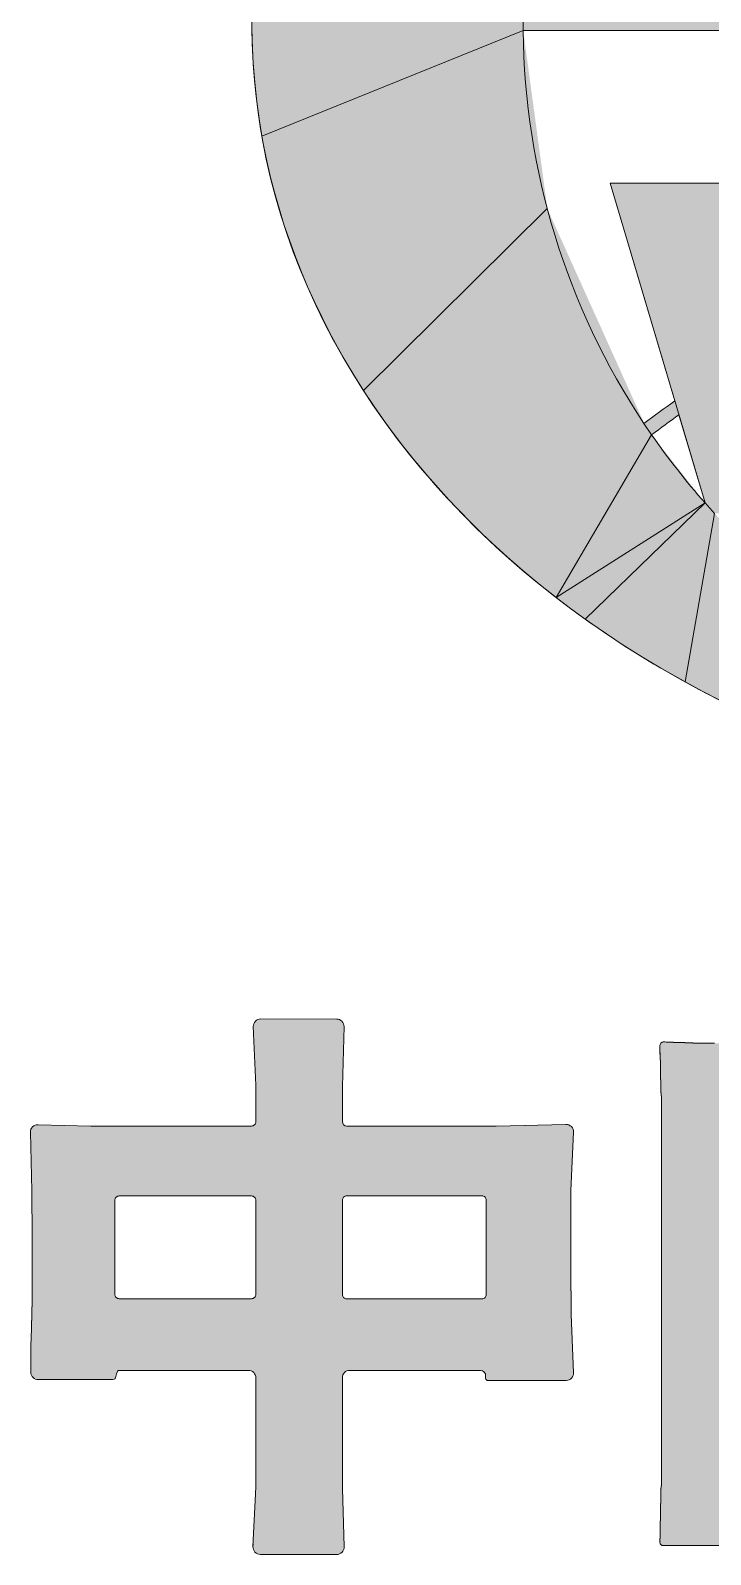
# Model space of a CAD drawing. Extents: x -2876908 to 633791, y -1383861 to 872234.
# Drawn here: x -178427 to -176160, y -1063625 to -1058545 of the extents above; entities that cross this region are included whole.
import ezdxf
from ezdxf.enums import TextEntityAlignment as Align

# ---------------------------------------------------------------- set-up
doc = ezdxf.new("R2010")
doc.units = 0
doc.header["$LTSCALE"] = 5
doc.header["$MEASUREMENT"] = 0
doc.layers.get('0').update_dxf_attribs({"linetype": 'CONTINUOUS', "lineweight": 25})
doc.layers.add('11', color=3, linetype='CONTINUOUS')
doc.layers.add('HFZT', color=5, linetype='CONTINUOUS', lineweight=15)
doc.styles.add('TSSD_NORM', font='tssdeng.shx', dxfattribs={"width": 0.7, "bigfont": 'hztxt.shx'})

# ---------------------------------------------------------------- blocks, each defined once
blk = doc.blocks.new('z')
h = blk.add_hatch(color=256)
h.paths.add_polyline_path([(296786.3, 23772.1), (296665.5, 23772.1, -0.414214), (296653.5, 23784.1), (296653.5, 23813.1), (296653.5, 23816.5), (296653.5, 23823.3), (296653.6, 23825.6), (296653.6, 23826.7), (296653.7, 23829), (296653.9, 23838.2), (296654.1, 23842.9), (296654.3, 23852.1), (296654.4, 23854.4), (296654.4, 23855.5), (296654.5, 23857.8), (296654.5, 23859.9), (296654.5, 23860.9), (296654.5, 23863), (296654.8, 23863), (296654.8, 23865), (296654.8, 23866), (296654.8, 23868.1), (296655.1, 23868.1), (296655.1, 23876.9), (296655.1, 23881.3), (296655.1, 23890.2), (296655.4, 23890.2), (296655.4, 23965.3), (296655.4, 24002.9), (296655.3, 24078), (296652.8, 24172.9, -0.429279), (296665.1, 24185.2), (296750.8, 24183), (296854.3, 24183), (296906, 24183), (297010.9, 24183, 0.414214), (297018.1, 24190.2), (297018.1, 24214.6), (297018.1, 24226), (297018.1, 24249), (297014, 24344, -0.427255), (297026, 24356.5), (297149.1, 24356.3, -0.422529), (297161.1, 24344), (297158.3, 24247), (297158.3, 24190.2, 0.413831), (297165.5, 24183), (297261.9, 24183), (297310.4, 24183), (297407.3, 24183), (297520.6, 24185.6, -0.434193), (297532.9, 24173), (297528.6, 24078.7), (297528.6, 24013.5), (297528.6, 23980.9), (297528.6, 23915.8), (297528.7, 23915.8), (297528.8, 23915.8), (297528.9, 23915.8), (297528.9, 23900.5), (297528.9, 23892.9), (297528.9, 23877.7), (297533, 23783.3, -0.427114), (297521.1, 23770.8), (297408.6, 23770.8), (297408.6, 23770.6), (297408.6, 23770.6), (297408.6, 23770.5), (297404.1, 23770.5), (297401.8, 23770.5), (297393.2, 23770.5), (297391.4, 23772.5), (297390, 23773.6), (297390, 23775.3), (297390, 23775.9), (297390, 23781.3), (297389.3, 23782.5), (297388.7, 23783.7), (297388.1, 23784.4), (297387.7, 23784.7), (297387, 23785.2), (297385.2, 23786.2), (297384.2, 23786.6), (297382.3, 23787.1), (297380.8, 23787.1), (297380, 23787.1), (297252.5, 23787.1), (297170.3, 23787.1, 0.414214), (297158.3, 23775.1), (297158.3, 23692.2), (297158.3, 23660.2), (297158.3, 23596), (297161.2, 23501.2, -0.423847), (297149.1, 23488.8), (297025.3, 23489.1, -0.427862), (297013.4, 23501.7), (297018.1, 23597.9), (297018.1, 23663.5), (297018.1, 23696.3), (297018.1, 23775.1, 0.414214), (297006.1, 23787.1), (297004.3, 23787.1), (297001.6, 23787.1), (296991.2, 23787.1), (296943.8, 23787.1), (296920.1, 23787.1), (296795.6, 23787.1), (296794.9, 23786.9), (296794.3, 23786.4), (296793.7, 23785.5), (296792.2, 23781.5), (296791.6, 23779.4), (296790.4, 23774), (296788.3, 23773)])
h.paths.add_polyline_path([(297165.5, 24070), (297260.4, 24070), (297293.3, 24070), (297384.4, 24070, -0.414214), (297391.6, 24062.8), (297391.6, 23979.3), (297391.6, 23955.6), (297391.6, 23910.2, -0.414214), (297384.4, 23903), (297252.2, 23903), (297165.5, 23903, -0.414214), (297158.3, 23910.2), (297158.3, 23960.2), (297158.3, 23984), (297158.3, 24062.8, -0.414214)], flags=16)
h.paths.add_polyline_path([(297018.1, 24062.5), (297018.1, 23977.7), (297018.1, 23954.8), (297018.1, 23910.5, -0.414214), (297010.9, 23903.3), (296796.7, 23903.3, -0.414214), (296789.5, 23910.5), (296789.5, 23973.4), (296789.5, 24001.2), (296789.5, 24062.5, -0.414214), (296796.7, 24069.7), (297010.9, 24069.7, -0.414214)], flags=16)
h = blk.add_hatch(color=256)
edge = h.paths.add_edge_path(flags=16)
edge.add_line((297796.8, 24001.5), (297796.8, 24014.7))
edge.add_line((297796.8, 24014.7), (297796.8, 24041.2))
edge.add_line((297796.8, 24041.2), (297797.1, 24105.9))
edge.add_line((297797.1, 24105.9), (297797.1, 24205.3))
edge.add_arc((297809.1, 24205.3), 12, 90, 180, ccw=False)
edge.add_line((297809.1, 24217.3), (298042.6, 24217.3))
edge.add_line((298042.6, 24217.3), (298153.4, 24217.3))
edge.add_line((298153.4, 24217.3), (298409.3, 24217.3))
edge.add_arc((298409.3, 24205.3), 12, 0, 90, ccw=False)
edge.add_line((298421.3, 24205.3), (298421.3, 23920.6))
edge.add_line((298421.3, 23920.6), (298421.3, 23885.2))
edge.add_line((298421.3, 23885.2), (298421.3, 23867.6))
edge.add_line((298421.3, 23867.6), (298421.4, 23832.2))
edge.add_line((298421.4, 23832.2), (298421.3, 23763.6))
edge.add_line((298421.3, 23763.6), (298421.3, 23729.9))
edge.add_line((298421.3, 23729.9), (298421.3, 23662.6))
edge.add_line((298421.3, 23662.6), (298421.1, 23662.6))
edge.add_line((298421.1, 23662.6), (298421.1, 23662.6))
edge.add_line((298421.1, 23662.6), (298420.9, 23662.6))
edge.add_line((298420.9, 23662.6), (298420.9, 23660))
edge.add_line((298420.9, 23660), (298420.9, 23658.8))
edge.add_line((298420.9, 23658.8), (298420.9, 23656.2))
edge.add_line((298420.9, 23656.2), (298421.1, 23656.2))
edge.add_line((298421.1, 23656.2), (298421.1, 23656.2))
edge.add_line((298421.1, 23656.2), (298421.3, 23656.2))
edge.add_line((298421.3, 23656.2), (298421.1, 23651.6))
edge.add_line((298421.1, 23651.6), (298421.2, 23649.3))
edge.add_line((298421.2, 23649.3), (298421.4, 23644.7))
edge.add_line((298421.4, 23644.7), (298421.8, 23644.3))
edge.add_line((298421.8, 23644.3), (298421.7, 23643.6))
edge.add_line((298421.7, 23643.6), (298421.3, 23643.4))
edge.add_line((298421.3, 23643.4), (298421.3, 23641.3))
edge.add_line((298421.3, 23641.3), (298421.3, 23640.3))
edge.add_line((298421.3, 23640.3), (298421.3, 23638.3))
edge.add_line((298421.3, 23638.3), (298421.4, 23637.9))
edge.add_line((298421.4, 23637.9), (298421.4, 23637.7))
edge.add_line((298421.4, 23637.7), (298421.4, 23637.3))
edge.add_line((298421.4, 23637.3), (298421.5, 23637.2))
edge.add_line((298421.5, 23637.2), (298421.4, 23637))
edge.add_line((298421.4, 23637), (298421.3, 23637))
edge.add_line((298421.3, 23637), (298421.3, 23631.2))
edge.add_line((298421.3, 23631.2), (298421.3, 23628.3))
edge.add_line((298421.3, 23628.3), (298421.3, 23622.6))
edge.add_line((298421.3, 23622.6), (298420.8, 23621.1))
edge.add_line((298420.8, 23621.1), (298420.6, 23620.3))
edge.add_line((298420.6, 23620.3), (298420.6, 23618.7))
edge.add_line((298420.6, 23618.7), (298420.1, 23617.9))
edge.add_line((298420.1, 23617.9), (298419.8, 23617.4))
edge.add_line((298419.8, 23617.4), (298419.5, 23616.5))
edge.add_line((298419.5, 23616.5), (298419.4, 23616.3))
edge.add_line((298419.4, 23616.3), (298419.5, 23616.1))
edge.add_line((298419.5, 23616.1), (298419.7, 23616))
edge.add_line((298419.7, 23616), (298419, 23615.7))
edge.add_line((298419, 23615.7), (298418.7, 23615.5))
edge.add_line((298418.7, 23615.5), (298418.2, 23614.9))
edge.add_line((298418.2, 23614.9), (298417.1, 23614.2))
edge.add_line((298417.1, 23614.2), (298416.5, 23613.9))
edge.add_line((298416.5, 23613.9), (298415.2, 23613.8))
edge.add_line((298415.2, 23613.8), (298414.8, 23613.4))
edge.add_line((298414.8, 23613.4), (298414.2, 23613.5))
edge.add_line((298414.2, 23613.5), (298413.9, 23613.9))
edge.add_line((298413.9, 23613.9), (298412.6, 23613.8))
edge.add_line((298412.6, 23613.8), (298412, 23613.8))
edge.add_line((298412, 23613.8), (298410.7, 23614.1))
edge.add_line((298410.7, 23614.1), (298409.9, 23614.6))
edge.add_line((298409.9, 23614.6), (298409.2, 23614.5))
edge.add_line((298409.2, 23614.5), (298408.5, 23613.9))
edge.add_line((298408.5, 23613.9), (298395.3, 23613.9))
edge.add_line((298395.3, 23613.9), (298388.7, 23613.9))
edge.add_line((298388.7, 23613.9), (298375.5, 23613.9))
edge.add_line((298375.5, 23613.9), (298375.5, 23614.1))
edge.add_line((298375.5, 23614.1), (298375.5, 23614.1))
edge.add_line((298375.5, 23614.1), (298375.5, 23614.3))
edge.add_line((298375.5, 23614.3), (298374.2, 23614.3))
edge.add_line((298374.2, 23614.3), (298373.6, 23614.3))
edge.add_line((298373.6, 23614.3), (298372.3, 23614.3))
edge.add_line((298372.3, 23614.3), (298372.3, 23614.1))
edge.add_line((298372.3, 23614.1), (298372.3, 23614.1))
edge.add_line((298372.3, 23614.1), (298372.3, 23613.9))
edge.add_line((298372.3, 23613.9), (298326.2, 23613.9))
edge.add_line((298326.2, 23613.9), (298303.2, 23613.9))
edge.add_line((298303.2, 23613.9), (298257.1, 23613.9))
edge.add_line((298257.1, 23613.9), (298257.1, 23614.1))
edge.add_line((298257.1, 23614.1), (298257.1, 23614.1))
edge.add_line((298257.1, 23614.1), (298257.1, 23614.3))
edge.add_line((298257.1, 23614.3), (298255.4, 23614.3))
edge.add_line((298255.4, 23614.3), (298254.6, 23614.3))
edge.add_line((298254.6, 23614.3), (298252.9, 23614.3))
edge.add_line((298252.9, 23614.3), (298252.9, 23614.1))
edge.add_line((298252.9, 23614.1), (298252.9, 23614.1))
edge.add_line((298252.9, 23614.1), (298252.9, 23613.9))
edge.add_line((298252.9, 23613.9), (298075.2, 23613.9))
edge.add_line((298075.2, 23613.9), (297986.4, 23613.9))
edge.add_line((297986.4, 23613.9), (297808.6, 23613.8))
edge.add_line((297808.6, 23613.8), (297806.8, 23613.4))
edge.add_line((297806.8, 23613.4), (297805.8, 23613.3))
edge.add_line((297805.8, 23613.3), (297803.8, 23613.3))
edge.add_line((297803.8, 23613.3), (297803.7, 23613.7))
edge.add_line((297803.7, 23613.7), (297803.2, 23613.8))
edge.add_line((297803.2, 23613.8), (297802.9, 23613.6))
edge.add_line((297802.9, 23613.6), (297801.4, 23614.2))
edge.add_line((297801.4, 23614.2), (297800.6, 23614.7))
edge.add_line((297800.6, 23614.7), (297799.5, 23615.9))
edge.add_line((297799.5, 23615.9), (297798.1, 23617.8))
edge.add_line((297798.1, 23617.8), (297797.5, 23619))
edge.add_line((297797.5, 23619), (297796.8, 23621.3))
edge.add_line((297796.8, 23621.3), (297796.8, 23622.8))
edge.add_line((297796.8, 23622.8), (297796.8, 23623.6))
edge.add_line((297796.8, 23623.6), (297796.8, 23625.1))
edge.add_line((297796.8, 23625.1), (297796.9, 23625.1))
edge.add_line((297796.9, 23625.1), (297797, 23625.1))
edge.add_line((297797, 23625.1), (297797.1, 23625.1))
edge.add_line((297797.1, 23625.1), (297797, 23628.2))
edge.add_line((297797, 23628.2), (297797, 23629.8))
edge.add_line((297797, 23629.8), (297797.3, 23632.8))
edge.add_line((297797.3, 23632.8), (297797.1, 23859.1))
edge.add_line((297797.1, 23859.1), (297797.1, 23905.5))
edge.add_line((297797.1, 23905.5), (297797.1, 23928.6))
edge.add_line((297797.1, 23928.6), (297797.1, 23975))
edge.add_line((297797.1, 23975), (297797, 23975))
edge.add_line((297797, 23975), (297796.9, 23975))
edge.add_line((297796.9, 23975), (297796.8, 23975))
edge.add_line((297796.8, 23975), (297796.8, 24001.5))
h.paths.add_polyline_path([(298543.2, 23496.6), (298544, 23496.8), (298545.5, 23497.4), (298546.8, 23498.2), (298547.4, 23498.7), (298548.3, 23499.8), (298548.2, 23500.1), (298548.4, 23500.3), (298548.7, 23500.3), (298548.7, 23502.2), (298548.7, 23503.2), (298548.7, 23505.1), (298548.5, 23505.1), (298548.5, 23505.1), (298548.3, 23505.1), (298548.3, 23507.4), (298548.3, 23508.6), (298548.3, 23510.9), (298548.3, 23511.5), (298548.2, 23511.8), (298548.2, 23512.5), (298547.9, 23515), (298547.8, 23516.3), (298547.5, 23518.9), (298547.5, 23519.5), (298547.4, 23519.8), (298547.4, 23520.5), (298547.4, 23522.8), (298547.4, 23523.9), (298547.4, 23526.2), (298547.5, 23526.2), (298547.6, 23526.2), (298547.7, 23526.2), (298547.7, 23530), (298547.7, 23531.8), (298547.7, 23535.5), (298547.6, 23535.5), (298547.5, 23535.5), (298547.4, 23535.5), (298547.4, 23538), (298547.4, 23539.2), (298547.4, 23541.6), (298547.2, 23541.6), (298547.2, 23541.6), (298547.1, 23541.6), (298547.1, 23551.3), (298547.1, 23556.2), (298547.1, 23565.9), (298546.9, 23565.9), (298546.9, 23565.9), (298546.7, 23565.9), (298546.7, 23571.9), (298546.7, 23575), (298546.7, 23581), (298546.6, 23581), (298546.5, 23581), (298546.4, 23581), (298546.4, 23586.2), (298546.4, 23588.8), (298546.4, 23593.9), (298546.3, 23594.5), (298546.3, 23594.8), (298546.3, 23595.4), (298546, 23597.7), (298545.9, 23598.8), (298545.6, 23601.1), (298545.5, 23601.7), (298545.5, 23602), (298545.5, 23602.6), (298545.5, 23603.3), (298545.5, 23603.6), (298545.5, 23604.3), (298545.6, 23604.3), (298545.6, 23604.3), (298545.8, 23604.3), (298545.8, 23623.4), (298545.8, 23633), (298545.8, 23652), (298545.6, 23652), (298545.6, 23652), (298545.5, 23652), (298545.5, 23863.4), (298545.5, 23969.1), (298545.5, 24180.5), (298545.6, 24180.5), (298545.6, 24180.5), (298545.8, 24180.5), (298545.8, 24191.7), (298545.8, 24197.4), (298545.8, 24208.6), (298545.9, 24208.6), (298546, 24208.6), (298546.1, 24208.6), (298546.1, 24219.4), (298546.1, 24224.8), (298546.1, 24235.5), (298546.2, 24235.5), (298546.3, 24235.5), (298546.4, 24235.5), (298546.4, 24236.9), (298546.4, 24237.6), (298546.4, 24239), (298546.5, 24239), (298546.6, 24239), (298546.7, 24239), (298546.7, 24247.1), (298546.7, 24251.1), (298546.7, 24259.2), (298546.9, 24259.2), (298546.9, 24259.2), (298547.1, 24259.2), (298547.1, 24265.1), (298547.1, 24268), (298547.1, 24273.9), (298547.2, 24273.9), (298547.2, 24273.9), (298547.4, 24273.9), (298547.4, 24281.4), (298547.4, 24285.1), (298547.4, 24292.5), (298547.5, 24292.5), (298547.6, 24292.5), (298547.7, 24292.5), (298547.7, 24294.8), (298547.7, 24295.9), (298547.7, 24298.3), (298547.8, 24298.3), (298547.9, 24298.3), (298548, 24298.3), (298548, 24300.2), (298548, 24301.1), (298548, 24303.1), (298547.9, 24303.1), (298547.8, 24303.1), (298547.7, 24303.1), (298547.7, 24304.8), (298547.7, 24305.6), (298547.7, 24307.4), (298547.8, 24307.7), (298547.8, 24307.9), (298547.9, 24308.2), (298548.1, 24309.5), (298548.2, 24310.1), (298548.5, 24311.4), (298548.6, 24312.6), (298548.6, 24313.3), (298548.3, 24314.6), (298547.3, 24315.9), (298546.8, 24316.6), (298545.6, 24317.8), (298544.9, 24318), (298544.6, 24318.2), (298544.2, 24318.7), (298543.8, 24318.5), (298543.3, 24318.7), (298543.2, 24319.1), (298541, 24319.1), (298539.9, 24319.1), (298537.8, 24319.1), (298537.8, 24318.9), (298537.8, 24318.9), (298537.8, 24318.7), (298534.7, 24318.7), (298533.2, 24318.7), (298530.1, 24318.7), (298530.1, 24318.6), (298530.1, 24318.5), (298530.1, 24318.4), (298528.2, 24318.4), (298527.2, 24318.4), (298525.3, 24318.4), (298525.3, 24318.3), (298525.3, 24318.2), (298525.3, 24318.1), (298519.1, 24318.1), (298516.1, 24318.1), (298509.9, 24318.1), (298509.9, 24318), (298509.9, 24317.9), (298509.9, 24317.8), (298504.7, 24317.8), (298502, 24317.8), (298496.8, 24317.8), (298496.8, 24317.7), (298496.8, 24317.6), (298496.8, 24317.5), (298491, 24317.5), (298488.2, 24317.5), (298482.4, 24317.5), (298482.4, 24317.3), (298482.4, 24317.3), (298482.4, 24317.1), (298475.2, 24317.1), (298471.6, 24317.1), (298464.5, 24317.1), (298464.5, 24317), (298464.5, 24316.9), (298464.5, 24316.8), (298457.8, 24316.8), (298454.5, 24316.8), (298447.8, 24316.8), (298447.8, 24316.7), (298447.8, 24316.6), (298447.8, 24316.5), (298181.1, 24316.5), (298047.8, 24316.5), (297781.1, 24316.5), (297781.1, 24316.6), (297781.1, 24316.7), (297781.1, 24316.8), (297773.3, 24316.8), (297769.4, 24316.8), (297761.6, 24316.8), (297761.6, 24316.9), (297761.6, 24317), (297761.6, 24317.1), (297753.1, 24317.1), (297748.9, 24317.1), (297740.5, 24317.1), (297740.5, 24317.3), (297740.5, 24317.3), (297740.5, 24317.5), (297734.8, 24317.5), (297732, 24317.5), (297726.4, 24317.5), (297726.4, 24317.6), (297726.4, 24317.7), (297726.4, 24317.8), (297721.1, 24317.8), (297718.5, 24317.8), (297713.3, 24317.8), (297713.3, 24317.9), (297713.3, 24318), (297713.3, 24318.1), (297709.7, 24318.1), (297707.9, 24318.1), (297704.3, 24318.1), (297704.3, 24318.2), (297704.3, 24318.3), (297704.3, 24318.4), (297700.5, 24318.4), (297698.5, 24318.4), (297694.7, 24318.4), (297694.7, 24318.5), (297694.7, 24318.6), (297694.7, 24318.7), (297690, 24318.7), (297687.6, 24318.7), (297682.9, 24318.7), (297681, 24319.3), (297680, 24319.5), (297678.1, 24319.4), (297677.1, 24319), (297676.7, 24318.8), (297675.8, 24318.3), (297674.9, 24317.7), (297674.5, 24317.3), (297673.9, 24316.3), (297673.5, 24315.2), (297673.3, 24314.6), (297672.9, 24313.5), (297672.9, 24308.7), (297672.9, 24306.3), (297672.9, 24301.5), (297673.1, 24301.4), (297673.2, 24301.3), (297673.1, 24301.1), (297672.9, 24300.4), (297673, 24299.9), (297673.3, 24299.2), (297673.3, 24295.5), (297673.3, 24293.6), (297673.3, 24289.9), (297673.4, 24289.9), (297673.4, 24289.9), (297673.6, 24289.9), (297673.6, 24282.3), (297673.6, 24278.4), (297673.6, 24270.7), (297673.7, 24270.7), (297673.8, 24270.7), (297673.9, 24270.7), (297673.9, 24265.5), (297673.9, 24262.9), (297673.9, 24257.6), (297674, 24257.6), (297674.1, 24257.6), (297674.2, 24257.6), (297674.2, 24251.1), (297674.2, 24247.8), (297674.2, 24241.3), (297674.3, 24241.3), (297674.4, 24241.3), (297674.5, 24241.3), (297674.5, 24239.5), (297674.5, 24238.6), (297674.5, 24236.8), (297674.7, 24236.8), (297674.7, 24236.8), (297674.9, 24236.8), (297674.9, 24234.9), (297674.9, 24233.9), (297674.9, 24232), (297675, 24232), (297675, 24232), (297675.2, 24232), (297675.2, 24220.2), (297675.2, 24214.3), (297675.2, 24202.6), (297675.3, 24202.6), (297675.4, 24202.6), (297675.5, 24202.6), (297675.5, 24195.8), (297675.5, 24192.4), (297675.5, 24185.6), (297675.4, 24185.6), (297675.3, 24185.6), (297675.2, 24185.6), (297675.2, 23951.3), (297675.2, 23834.2), (297675.2, 23599.9), (297675, 23599.9), (297675, 23599.9), (297674.9, 23599.9), (297674.9, 23598.5), (297674.9, 23597.7), (297674.9, 23596.3), (297674.7, 23596.3), (297674.7, 23596.3), (297674.5, 23596.3), (297674.5, 23592.2), (297674.5, 23590.2), (297674.5, 23586.1), (297674.4, 23586.1), (297674.3, 23586.1), (297674.2, 23586.1), (297674.2, 23580.3), (297674.2, 23577.5), (297674.2, 23571.7), (297674.1, 23571.7), (297674, 23571.7), (297673.9, 23571.7), (297673.9, 23566.4), (297673.9, 23563.8), (297673.9, 23558.6), (297673.8, 23558.6), (297673.7, 23558.6), (297673.6, 23558.6), (297673.6, 23552.4), (297673.6, 23549.4), (297673.6, 23543.2), (297673.4, 23543.2), (297673.4, 23543.2), (297673.3, 23543.2), (297673.3, 23532.1), (297673.3, 23526.5), (297673.3, 23515.4), (297673.1, 23515.3), (297673, 23515.2), (297673.1, 23515), (297673.3, 23514.8), (297673.2, 23514.5), (297672.9, 23514.4), (297672.9, 23513.1), (297672.9, 23512.5), (297672.9, 23511.2), (297672.8, 23511.2), (297672.7, 23511), (297672.8, 23510.9), (297673, 23509.8), (297673.1, 23509.2), (297672.9, 23508.2), (297673.2, 23506.8), (297673.5, 23506.1), (297674.4, 23505.1), (297675.1, 23504.5), (297675.4, 23504.2), (297676.1, 23503.5), (297676.5, 23503.7), (297677, 23503.6), (297677.1, 23503.2), (297679.8, 23503.2), (297681.1, 23503.2), (297683.8, 23503.2), (297683.8, 23503.3), (297683.8, 23503.4), (297683.8, 23503.5), (297685.2, 23503.5), (297685.9, 23503.5), (297687.3, 23503.5), (297687.3, 23503.4), (297687.3, 23503.3), (297687.3, 23503.2), (297697.8, 23503.2), (297703.1, 23503.2), (297713.6, 23503.2), (297713.6, 23503.3), (297713.6, 23503.4), (297713.6, 23503.5), (297740.3, 23503.5), (297753.7, 23503.5), (297780.5, 23503.5), (297780.5, 23503.4), (297780.5, 23503.3), (297780.5, 23503.2), (297783.6, 23503.2), (297785.1, 23503.2), (297788.2, 23503.2), (297791.1, 23503.7), (297792.5, 23504.2), (297795.2, 23505.3), (297796, 23506.1), (297796.4, 23506.5), (297797.1, 23507.4), (297797.5, 23508.6), (297797.5, 23509.3), (297797.3, 23510.6), (297797.4, 23511.7), (297797.5, 23512.2), (297797.8, 23513.3), (297798.8, 23514.5), (297799.5, 23515), (297801, 23515.5), (297801.9, 23515.8), (297802.4, 23516), (297803.4, 23516.3), (297806.5, 23516.3), (297808.1, 23516.3), (297811.2, 23516.3), (297811.2, 23516.2), (297811.2, 23516.1), (297811.2, 23516), (297814.9, 23516), (297816.8, 23516), (297820.5, 23516), (297820.5, 23516.1), (297820.5, 23516.2), (297820.5, 23516.3), (297823.8, 23516.3), (297825.5, 23516.3), (297828.8, 23516.3), (297828.8, 23516.2), (297828.8, 23516.1), (297828.8, 23516), (297830.9, 23516), (297831.9, 23516), (297833.9, 23516), (297833.9, 23516.1), (297834.1, 23516.2), (297834.3, 23516.2), (297834.4, 23516.1), (297834.6, 23516.2), (297834.6, 23516.3), (298047.4, 23516.3), (298153.7, 23516.3), (298366.5, 23516.3), (298366.5, 23516.2), (298366.7, 23516.1), (298366.9, 23516.2), (298370.2, 23516), (298371.9, 23516.1), (298375.2, 23516.3), (298377, 23516.3), (298377.9, 23516.3), (298379.7, 23516.3), (298379.8, 23516), (298380.3, 23515.9), (298380.6, 23516.2), (298387.4, 23516.3), (298390.8, 23516.3), (298397.6, 23516.3), (298397.8, 23515.9), (298398.5, 23515.8), (298398.9, 23516.2), (298399.8, 23516.5), (298400.5, 23516.5), (298401.4, 23516), (298405.4, 23516), (298407.4, 23516), (298411.3, 23516), (298411.3, 23516.1), (298411.3, 23516.2), (298411.3, 23516.3), (298413.2, 23516.3), (298414.1, 23516.3), (298416, 23516.3), (298417.3, 23516.1), (298418, 23515.8), (298419, 23514.9), (298419.5, 23514.4), (298419.8, 23514.1), (298420.3, 23513.6), (298420.3, 23512.6), (298420.5, 23512.1), (298420.9, 23511.2), (298420.9, 23508.1), (298420.9, 23506.6), (298420.9, 23503.5), (298420.5, 23503.1), (298420.4, 23502.4), (298420.8, 23501.9), (298421, 23500.7), (298421.2, 23500.1), (298421.7, 23499), (298422.5, 23498.2), (298423.1, 23497.8), (298424.1, 23497.4), (298424.4, 23497.6), (298424.8, 23497.4), (298424.8, 23497.1), (298427.7, 23497.1), (298429.2, 23497.1), (298432.1, 23497.1), (298432.1, 23497), (298432.1, 23496.9), (298432.1, 23496.8), (298474.4, 23496.8), (298495.5, 23496.8), (298537.8, 23496.8), (298537.8, 23496.9), (298538, 23497), (298538.1, 23497), (298539.5, 23496.7), (298540.2, 23496.7), (298541.6, 23496.8), (298541.6, 23496.7), (298541.6, 23496.6), (298541.6, 23496.5)])
blk.add_lwpolyline([(296991.2, 23787.1), (296943.8, 23787.1), (296920.1, 23787.1), (296795.6, 23787.1), (296794.9, 23786.9), (296794.3, 23786.4), (296793.7, 23785.5), (296792.2, 23781.5), (296791.6, 23779.4), (296790.7, 23775.3), (296790, 23774.1), (296789.4, 23773.6), (296788.3, 23773), (296786.3, 23772.1), (296665.5, 23772.1, -0.414214), (296653.5, 23784.1), (296653.5, 23813.1), (296653.5, 23816.5), (296653.5, 23823.3), (296653.6, 23825.6), (296653.6, 23826.7), (296653.7, 23829), (296653.9, 23838.2), (296654.1, 23842.9), (296654.3, 23852.1), (296654.4, 23854.4), (296654.4, 23855.5), (296654.5, 23857.8), (296654.5, 23859.9), (296654.5, 23860.9), (296654.5, 23863), (296654.6, 23863), (296654.7, 23863), (296654.8, 23863), (296654.8, 23865), (296654.8, 23866), (296654.8, 23868.1), (296654.9, 23868.1), (296655, 23868.1), (296655.1, 23868.1), (296655.1, 23876.9), (296655.1, 23881.3), (296655.1, 23890.2), (296655.2, 23890.2), (296655.3, 23890.2), (296655.4, 23890.2), (296655.4, 23965.3), (296655.4, 24002.9), (296655.3, 24078), (296652.8, 24172.9, -0.429279), (296665.1, 24185.2), (296750.8, 24183), (296854.3, 24183), (296906, 24183), (297010.9, 24183, 0.414214), (297018.1, 24190.2), (297018.1, 24214.6), (297018.1, 24226), (297018.1, 24249), (297014, 24344, -0.427255), (297026, 24356.5), (297149.1, 24356.3, -0.422529), (297161.1, 24344), (297158.3, 24247), (297158.3, 24190.2, 0.413831), (297165.5, 24183), (297261.9, 24183), (297310.4, 24183), (297407.3, 24183), (297520.6, 24185.6, -0.434193), (297532.9, 24173), (297528.6, 24078.7), (297528.6, 24013.5), (297528.6, 23980.9), (297528.6, 23915.8), (297528.7, 23915.8), (297528.8, 23915.8), (297528.9, 23915.8), (297528.9, 23900.5), (297528.9, 23892.9), (297528.9, 23877.7), (297533, 23783.3, -0.427114), (297521.1, 23770.8), (297408.6, 23770.8), (297408.6, 23770.6), (297408.6, 23770.6), (297408.6, 23770.5), (297404.1, 23770.5), (297401.8, 23770.5), (297393.2, 23770.5), (297391.4, 23772.5), (297390.8, 23772.9), (297390, 23774), (297390, 23775.3), (297390, 23775.9), (297390, 23781.3), (297389.7, 23781.9), (297389.3, 23782.5), (297388.7, 23783.7), (297388.1, 23784.4), (297387.7, 23784.7), (297387, 23785.2), (297385.2, 23786.2), (297384.2, 23786.6), (297382.3, 23787.1), (297380.8, 23787.1), (297380, 23787.1), (297252.5, 23787.1), (297170.3, 23787.1, 0.414214), (297158.3, 23775.1), (297158.3, 23692.2), (297158.3, 23660.2), (297158.3, 23596), (297161.2, 23501.2, -0.423847), (297149.1, 23488.8), (297025.3, 23489.1, -0.427862), (297013.4, 23501.7), (297018.1, 23597.9), (297018.1, 23663.5), (297018.1, 23696.3), (297018.1, 23775.1, 0.414214), (297006.1, 23787.1), (297004.3, 23787.1), (297001.6, 23787.1), (296991.2, 23787.1)], format="xyb")
for points in [[(297761.6, 24317.1), (297753.1, 24317.1), (297748.9, 24317.1), (297740.5, 24317.1), (297740.5, 24317.3), (297740.5, 24317.3), (297740.5, 24317.5), (297734.8, 24317.5), (297732, 24317.5), (297726.4, 24317.5), (297726.4, 24317.6), (297726.4, 24317.7), (297726.4, 24317.8), (297721.1, 24317.8), (297718.5, 24317.8), (297713.3, 24317.8), (297713.3, 24317.9), (297713.3, 24318), (297713.3, 24318.1), (297709.7, 24318.1), (297707.9, 24318.1), (297704.3, 24318.1), (297704.3, 24318.2), (297704.3, 24318.3), (297704.3, 24318.4), (297700.5, 24318.4), (297698.5, 24318.4), (297694.7, 24318.4), (297694.7, 24318.5), (297694.7, 24318.6), (297694.7, 24318.7), (297690, 24318.7), (297687.6, 24318.7), (297682.9, 24318.7), (297681, 24319.3), (297680, 24319.5), (297678.1, 24319.4), (297677.1, 24319), (297676.7, 24318.8), (297675.8, 24318.3), (297674.9, 24317.7), (297674.5, 24317.3), (297673.9, 24316.3), (297673.5, 24315.2), (297673.3, 24314.6), (297672.9, 24313.5), (297672.9, 24308.7), (297672.9, 24306.3), (297672.9, 24301.5), (297673.1, 24301.4), (297673.2, 24301.3), (297673.1, 24301.1), (297672.9, 24300.4), (297673, 24299.9), (297673.3, 24299.2), (297673.3, 24295.5), (297673.3, 24293.6), (297673.3, 24289.9), (297673.4, 24289.9), (297673.4, 24289.9), (297673.6, 24289.9), (297673.6, 24282.3), (297673.6, 24278.4), (297673.6, 24270.7), (297673.7, 24270.7), (297673.8, 24270.7), (297673.9, 24270.7), (297673.9, 24265.5), (297673.9, 24262.9), (297673.9, 24257.6), (297674, 24257.6), (297674.1, 24257.6), (297674.2, 24257.6), (297674.2, 24251.1), (297674.2, 24247.8), (297674.2, 24241.3), (297674.3, 24241.3), (297674.4, 24241.3), (297674.5, 24241.3), (297674.5, 24239.5), (297674.5, 24238.6), (297674.5, 24236.8), (297674.7, 24236.8), (297674.7, 24236.8), (297674.9, 24236.8), (297674.9, 24234.9), (297674.9, 24233.9), (297674.9, 24232), (297675, 24232), (297675, 24232), (297675.2, 24232), (297675.2, 24220.2), (297675.2, 24214.3), (297675.2, 24202.6), (297675.3, 24202.6), (297675.4, 24202.6), (297675.5, 24202.6), (297675.5, 24195.8), (297675.5, 24192.4), (297675.5, 24185.6), (297675.4, 24185.6), (297675.3, 24185.6), (297675.2, 24185.6), (297675.2, 23951.3), (297675.2, 23834.2), (297675.2, 23599.9), (297675, 23599.9), (297675, 23599.9), (297674.9, 23599.9), (297674.9, 23598.5), (297674.9, 23597.7), (297674.9, 23596.3), (297674.7, 23596.3), (297674.7, 23596.3), (297674.5, 23596.3), (297674.5, 23592.2), (297674.5, 23590.2), (297674.5, 23586.1), (297674.4, 23586.1), (297674.3, 23586.1), (297674.2, 23586.1), (297674.2, 23580.3), (297674.2, 23577.5), (297674.2, 23571.7), (297674.1, 23571.7), (297674, 23571.7), (297673.9, 23571.7), (297673.9, 23566.4), (297673.9, 23563.8), (297673.9, 23558.6), (297673.8, 23558.6), (297673.7, 23558.6), (297673.6, 23558.6), (297673.6, 23552.4), (297673.6, 23549.4), (297673.6, 23543.2), (297673.4, 23543.2), (297673.4, 23543.2), (297673.3, 23543.2), (297673.3, 23532.1), (297673.3, 23526.5), (297673.3, 23515.4), (297673.1, 23515.3), (297673, 23515.2), (297673.1, 23515), (297673.3, 23514.8), (297673.2, 23514.5), (297672.9, 23514.4), (297672.9, 23513.1), (297672.9, 23512.5), (297672.9, 23511.2), (297672.8, 23511.2), (297672.7, 23511), (297672.8, 23510.9), (297673, 23509.8), (297673.1, 23509.2), (297672.9, 23508.2), (297673.2, 23506.8), (297673.5, 23506.1), (297674.4, 23505.1), (297675.1, 23504.5), (297675.4, 23504.2), (297676.1, 23503.5), (297676.5, 23503.7), (297677, 23503.6), (297677.1, 23503.2), (297679.8, 23503.2), (297681.1, 23503.2), (297683.8, 23503.2), (297683.8, 23503.3), (297683.8, 23503.4), (297683.8, 23503.5), (297685.2, 23503.5), (297685.9, 23503.5), (297687.3, 23503.5), (297687.3, 23503.4), (297687.3, 23503.3), (297687.3, 23503.2), (297697.8, 23503.2), (297703.1, 23503.2), (297713.6, 23503.2), (297713.6, 23503.3), (297713.6, 23503.4), (297713.6, 23503.5), (297740.3, 23503.5), (297753.7, 23503.5), (297780.5, 23503.5)], [(297206.3, 23787.1), (297227.9, 23787.1)], [(297013.6, 23505.8), (297013.6, 23503.8)]]:
    blk.add_lwpolyline(points)
for points in [[(297018.1, 23977.7), (297018.1, 24062.5, 0.414214), (297010.9, 24069.7), (296796.7, 24069.7, 0.414214), (296789.5, 24062.5), (296789.5, 24001.2), (296789.5, 23973.4), (296789.5, 23910.5, 0.414214), (296796.7, 23903.3), (297010.9, 23903.3, 0.414214), (297018.1, 23910.5), (297018.1, 23954.8)], [(297391.6, 23910.2), (297391.6, 23955.6), (297391.6, 23979.3), (297391.6, 24062.8, 0.414214), (297384.4, 24070), (297293.3, 24070), (297260.4, 24070), (297165.5, 24070, 0.414214), (297158.3, 24062.8), (297158.3, 23984), (297158.3, 23960.2), (297158.3, 23910.2, 0.414214), (297165.5, 23903), (297252.2, 23903), (297384.4, 23903, 0.414214)]]:
    blk.add_lwpolyline(points, format="xyb", close=True)
blk = doc.blocks.new('dfgdfger')
h = blk.add_hatch(color=5)
h.paths.add_polyline_path([(446862.9, 387048), (446842.6, 387205.9), (445947.5, 387205.9), (446085.9, 386739.9), (446150.6, 386521.8), (446171, 386499.3), (446460.4, 386499.3), (446398.2, 386747.8), (446646.8, 386499.3), (446816.8, 386499.3), (446960.8, 386499.3), (446712.7, 386763.3), (446899.4, 386763.3), (446862.9, 387048)])
h.paths.add_polyline_path([(446339.9, 386980.7), (446324.4, 387023.4), (446540.9, 387023.4), (446552.5, 386980.7)], flags=16)
at = {"layer": 'HFZT'}
h = blk.add_hatch(color=5, dxfattribs=at)
edge = h.paths.add_edge_path()
edge.add_ellipse((447317.1, 387546.5), major_axis=(-2135.7, 0), ratio=0.799523, start_angle=224.752, end_angle=270.3684)
edge.add_line((447303.4, 389254), (447291.7, 389095.1))
edge.add_line((447291.7, 389095.1), (447342.5, 389095.1))
edge.add_ellipse((447317.1, 387546.5), major_axis=(1555.6, 0), ratio=0.995633, start_angle=34.5762, end_angle=89.0656, ccw=False)
edge.add_line((448597.9, 388425.4), (448597.9, 388425.4))
edge.add_line((448597.9, 388425.4), (448614.5, 388401.1))
edge.add_line((448614.5, 388401.1), (448833.8, 388748.7))
edge = h.paths.add_edge_path()
edge.add_ellipse((447317.1, 387546.5), major_axis=(-2135.7, 0), ratio=0.799523, start_angle=270.3684, end_angle=325.9049)
edge.add_line((445548.5, 388503.7), (446019.7, 388401.1))
edge.add_line((446019.7, 388401.1), (446036.3, 388425.4))
edge.add_ellipse((447317.1, 387546.5), major_axis=(-1555.6, 0), ratio=0.995633, start_angle=-89.0656, end_angle=-34.5762, ccw=False)
edge.add_line((447291.7, 389095.1), (447303.4, 389254))
edge = h.paths.add_edge_path()
edge.add_ellipse((447317.1, 387546.5), major_axis=(-1555.6, 0), ratio=0.995633, start_angle=-33.4888, end_angle=-0.5437, ccw=False)
edge.add_line((446019.7, 388401.1), (445548.5, 388503.7))
edge.add_ellipse((447317.1, 387546.5), major_axis=(-2135.7, 0), ratio=0.799523, start_angle=325.9049, end_angle=368.0953)
edge.add_line((445202.7, 387306), (445761.6, 387531.8))
edge.add_line((445761.6, 387531.8), (445761.6, 387561.2))
h = blk.add_hatch(color=5, dxfattribs=at)
h.paths.add_polyline_path([(446505.8, 387561.2), (445761.6, 387561.2), (445761.6, 387531.8), (446505.8, 387531.8)])
h.paths.add_polyline_path([(446535.2, 387561.2), (446505.8, 387561.2), (446505.8, 387531.8), (446535.2, 387531.8)])
h.paths.add_polyline_path([(447181, 387561.2), (446535.2, 387561.2), (446535.2, 387531.8), (447156.7, 387531.8)])
h.paths.add_polyline_path([(448099, 387561.2, 0.070389), (448020.8, 388084.7), (448020.8, 388084.7, -0.07118), (447421.7, 387969), (447421.7, 387998.4, 0.071137), (448012.2, 388112.8), (448039.9, 388122.6, 0.075141), (448597.9, 388425.4), (448614.5, 388401.1, -0.075137), (448048.5, 388094.5, -0.070615), (448128.4, 387561.2), (448099, 387561.2), (448099, 387531.8), (447477.3, 387531.8), (447453.2, 387561.2)])
h = blk.add_hatch(color=5, dxfattribs=at)
edge = h.paths.add_edge_path()
edge.add_ellipse((447317.1, 387546.5), major_axis=(-2135.7, 0), ratio=0.799523, start_angle=368.0953, end_angle=387.3347)
edge.add_line((445419.9, 386762.4), (445812.9, 387151.6))
edge.add_ellipse((447317.1, 387546.5), major_axis=(1555.6, 0), ratio=0.995633, start_angle=180.5437, end_angle=194.7721, ccw=False)
edge.add_line((445761.6, 387531.8), (445202.7, 387306))
h = blk.add_hatch(color=5, dxfattribs=at)
h.paths.add_polyline_path([(446535.2, 387531.8), (446505.8, 387531.8, 0.042722), (446536.2, 387205.9), (446566.1, 387205.9, -0.043395)])
h.paths.add_polyline_path([(446094.7, 386710.2), (446085.9, 386739.9, 0.009487), (446019.7, 386691.9), (446036.3, 386667.5, -0.008515)])
h = blk.add_hatch(color=5, dxfattribs=at)
edge = h.paths.add_edge_path()
edge.add_ellipse((447317.1, 387546.5), major_axis=(1555.6, 0), ratio=0.995633, start_angle=194.7721, end_angle=213.4888, ccw=False)
edge.add_line((445812.9, 387151.6), (445419.9, 386762.4))
edge.add_ellipse((447317.1, 387546.5), major_axis=(-2135.7, 0), ratio=0.799523, start_angle=387.3347, end_angle=405.9323)
edge.add_line((445831.7, 386319.6), (446036.3, 386667.5))
edge.add_line((446036.3, 386667.5), (446019.7, 386691.9))
h = blk.add_hatch(color=5, dxfattribs=at)
edge = h.paths.add_edge_path()
edge.add_ellipse((447317.1, 387546.5), major_axis=(-2135.7, 0), ratio=0.799523, start_angle=405.9323, end_angle=408.2099)
edge.add_line((445893.9, 386273.3), (446150.6, 386521.8))
edge.add_ellipse((447317.1, 387546.5), major_axis=(-1555.6, 0), ratio=0.995633, start_angle=34.5762, end_angle=41.4235, ccw=False)
edge.add_line((446036.3, 386667.5), (446036.3, 386667.5))
edge.add_line((446036.3, 386667.5), (445831.7, 386319.6))
edge = h.paths.add_edge_path(flags=17)
edge.add_ellipse((447317.1, 387546.5), major_axis=(-1555.6, 0), ratio=0.995633, start_angle=34.5762, end_angle=41.4235)
edge.add_ellipse((447317.1, 387546.5), major_axis=(-1555.6, 0), ratio=0.995633, start_angle=34.5762, end_angle=41.4235)
edge = h.paths.add_edge_path(flags=17)
edge.add_ellipse((447317.1, 387546.5), major_axis=(-2135.7, 0), ratio=0.799523, start_angle=405.9323, end_angle=408.2099)
edge.add_ellipse((447317.1, 387546.5), major_axis=(-2135.7, 0), ratio=0.799523, start_angle=405.9323, end_angle=408.2099)
edge = h.paths.add_edge_path(flags=16)
edge.add_ellipse((447317.1, 387546.5), major_axis=(-1555.6, 0), ratio=0.995633, start_angle=34.5762, end_angle=41.4235)
edge.add_ellipse((447317.1, 387546.5), major_axis=(-1555.6, 0), ratio=0.995633, start_angle=34.5762, end_angle=41.4235)
edge = h.paths.add_edge_path(flags=0)
edge.add_ellipse((447317.1, 387546.5), major_axis=(-1555.6, 0), ratio=0.995633, start_angle=34.5762, end_angle=41.4235)
edge.add_ellipse((447317.1, 387546.5), major_axis=(-1555.6, 0), ratio=0.995633, start_angle=34.5762, end_angle=41.4235)
edge = h.paths.add_edge_path(flags=0)
edge.add_ellipse((447317.1, 387546.5), major_axis=(-1555.6, 0), ratio=0.995633, start_angle=34.5762, end_angle=41.4235)
edge.add_ellipse((447317.1, 387546.5), major_axis=(-1555.6, 0), ratio=0.995633, start_angle=34.5762, end_angle=41.4235)
edge = h.paths.add_edge_path(flags=0)
edge.add_ellipse((447317.1, 387546.5), major_axis=(-1555.6, 0), ratio=0.995633, start_angle=34.5762, end_angle=41.4235)
edge.add_ellipse((447317.1, 387546.5), major_axis=(-1555.6, 0), ratio=0.995633, start_angle=34.5762, end_angle=41.4235)
edge = h.paths.add_edge_path(flags=0)
edge.add_ellipse((447317.1, 387546.5), major_axis=(-1555.6, 0), ratio=0.995633, start_angle=34.5762, end_angle=41.4235)
edge.add_ellipse((447317.1, 387546.5), major_axis=(-1555.6, 0), ratio=0.995633, start_angle=34.5762, end_angle=41.4235)
edge = h.paths.add_edge_path(flags=0)
edge.add_ellipse((447317.1, 387546.5), major_axis=(-1555.6, 0), ratio=0.995633, start_angle=34.5762, end_angle=41.4235)
edge.add_ellipse((447317.1, 387546.5), major_axis=(-1555.6, 0), ratio=0.995633, start_angle=34.5762, end_angle=41.4235)
edge = h.paths.add_edge_path(flags=0)
edge.add_ellipse((447317.1, 387546.5), major_axis=(-1555.6, 0), ratio=0.995633, start_angle=34.5762, end_angle=41.4235)
edge.add_ellipse((447317.1, 387546.5), major_axis=(-1555.6, 0), ratio=0.995633, start_angle=34.5762, end_angle=41.4235)
edge = h.paths.add_edge_path(flags=0)
edge.add_ellipse((447317.1, 387546.5), major_axis=(-1555.6, 0), ratio=0.995633, start_angle=34.5762, end_angle=41.4235)
edge.add_ellipse((447317.1, 387546.5), major_axis=(-1555.6, 0), ratio=0.995633, start_angle=34.5762, end_angle=41.4235)
edge = h.paths.add_edge_path(flags=0)
edge.add_ellipse((447317.1, 387546.5), major_axis=(-1555.6, 0), ratio=0.995633, start_angle=34.5762, end_angle=41.4235)
h = blk.add_hatch(color=5, dxfattribs=at)
edge = h.paths.add_edge_path()
edge.add_ellipse((447317.1, 387546.5), major_axis=(-1555.6, 0), ratio=0.995633, start_angle=42.5431, end_angle=56.4659, ccw=False)
edge.add_line((446171, 386499.3), (446108.1, 386138.9))
edge.add_ellipse((447317.1, 387546.5), major_axis=(-2135.7, 0), ratio=0.799523, start_angle=415.521, end_angle=426.7476)
edge.add_line((446474, 385977.6), (446457.7, 386255.5))
edge = h.paths.add_edge_path()
edge.add_line((446171, 386499.3), (446150.6, 386521.8))
edge.add_line((446150.6, 386521.8), (445893.9, 386273.3))
edge.add_ellipse((447317.1, 387546.5), major_axis=(-2135.7, 0), ratio=0.799523, start_angle=408.2099, end_angle=415.521)
edge.add_line((446108.1, 386138.9), (446171, 386499.3))
at = {"layer": '11', "color": 5, "lineweight": 0}
for p, q in [((445761.6, 387531.8), (446505.8, 387531.8)), ((446536.2, 387205.9), (445947.5, 387205.9)), ((445947.5, 387205.9), (446085.9, 386739.9)), ((446094.7, 386710.2), (446150.6, 386521.8)), ((446036.3, 386667.5), (446036.3, 386667.5))]:
    blk.add_line(p, q, dxfattribs=at)
for radius, start, end in [(2153.7, 124.8663, 127.0406), (2124.3, 125.1292, 127.0806)]:
    blk.add_arc((447317.1, 384972.8), radius, start, end, dxfattribs=at)
at = {"layer": 'HFZT', "color": 5}
for p, q in [((445761.6, 387561.2), (445761.6, 387531.8)), ((445761.6, 387531.8), (445202.7, 387306)), ((445761.6, 387531.8), (446505.8, 387531.8)), ((445761.6, 387531.8), (446505.8, 387531.8)), ((446536.2, 387205.9), (445947.5, 387205.9)), ((445947.5, 387205.9), (446085.9, 386739.9)), ((445947.5, 387205.9), (446085.9, 386739.9)), ((446536.2, 387205.9), (445947.5, 387205.9)), ((445812.9, 387151.6), (445419.9, 386762.4)), ((446094.7, 386710.2), (446150.6, 386521.8)), ((446036.3, 386667.5), (445831.7, 386319.6)), ((446019.7, 386691.9), (446036.3, 386667.5)), ((445831.7, 386319.6), (446150.6, 386521.8)), ((446150.6, 386521.8), (445893.9, 386273.3)), ((446150.6, 386521.8), (446171, 386499.3)), ((446171, 386499.3), (446108.1, 386138.9))]:
    blk.add_line(p, q, dxfattribs=at)
at = {"layer": 'HFZT', "color": 5, "lineweight": 0}
for p, q in [((445761.6, 387531.8), (446505.8, 387531.8)), ((445947.5, 387205.9), (446150.6, 386521.8)), ((446842.6, 387205.9), (445947.5, 387205.9)), ((446036.3, 386667.5), (446036.3, 386667.5))]:
    blk.add_line(p, q, dxfattribs=at)
for radius, start, end in [(2153.7, 124.8663, 127.0406), (2124.3, 125.1292, 127.0806)]:
    blk.add_arc((447317.1, 384972.8), radius, start, end, dxfattribs=at)
at = {"layer": 'HFZT', "color": 5}
for radius, start, end in [(2153.7, 124.8663, 127.0406), (2153.7, 124.8663, 127.0406), (2124.3, 125.1292, 127.0806), (2124.3, 125.1292, 127.0806)]:
    blk.add_arc((447317.1, 384972.8), radius, start, end, dxfattribs=at)
for major_axis, ratio, start_param, end_param in [((-2135.7, 0), 0.799523, 3.922662, 9.030892), ((-2135.7, 0), 0.799523, 3.922662, 9.030892), ((-2135.7, 0), 0.799523, 3.922662, 9.030892), ((-2135.7, 0), 0.799523, 3.922662, 9.030892), ((-2135.7, 0), 0.799523, 3.922662, 9.030892), ((-2135.7, 0), 0.799523, 3.922662, 9.030892), ((-2135.7, 0), 0.799523, 3.922662, 9.030892), ((-2135.7, 0), 0.799523, 3.922662, 9.030892), ((-2135.7, 0), 0.799523, 3.922662, 9.030892), ((-2135.7, 0), 0.799523, 3.265865, 9.300506), ((-2135.7, 0), 0.799523, 3.265865, 9.300506), ((-2135.7, 0), 0.799523, 3.265865, 9.300506), ((-2135.7, 0), 0.799523, 3.265865, 9.300506), ((-2135.7, 0), 0.799523, 3.265865, 9.300506), ((-2135.7, 0), 0.799523, 3.265865, 9.300506), ((1555.6, 0), 0.995633, 3.151083, 3.726082), ((1555.6, 0), 0.995633, 3.151083, 3.726082), ((1555.6, 0), 0.995633, 3.151083, 3.726082), ((1555.6, 0), 0.995633, 3.151083, 3.726082), ((1555.6, 0), 0.995633, 3.151083, 3.726082), ((1555.6, 0), 0.995633, 3.151083, 3.726082), ((1555.6, 0), 0.995633, 3.151083, 3.726082), ((1555.6, 0), 0.995633, 3.151083, 3.726082), ((1555.6, 0), 0.995633, 3.151083, 3.726082), ((1555.6, 0), 0.995633, 3.151083, 3.726082), ((1555.6, 0), 0.995633, 3.151083, 3.726082), ((1555.6, 0), 0.995633, 3.151083, 3.726082), ((1555.6, 0), 0.995633, 3.151083, 3.726082), ((1555.6, 0), 0.995633, 3.151083, 3.726082), ((1555.6, 0), 0.995633, 3.151083, 3.726082), ((1555.6, 0), 0.995633, 3.151083, 3.726082), ((1555.6, 0), 0.995633, 3.151083, 3.726082), ((1555.6, 0), 0.995633, 3.151083, 3.726082), ((1555.6, 0), 0.995633, 3.151083, 3.726082), ((1555.6, 0), 0.995633, 3.151083, 3.726082), ((1555.6, 0), 0.995633, 3.151083, 3.726082), ((1555.6, 0), 0.995633, 3.151083, 3.726082), ((1555.6, 0), 0.995633, 3.151083, 3.726082), ((1555.6, 0), 0.995633, 3.151083, 3.726082), ((1555.6, 0), 0.995633, 3.151083, 3.726082), ((1555.6, 0), 0.995633, 3.151083, 3.726082), ((-1555.6, 0), 0.995633, 0.603468, 0.722976), ((-1555.6, 0), 0.995633, 0.603468, 0.722976), ((-1555.6, 0), 0.995633, 0.603468, 0.722976), ((-1555.6, 0), 0.995633, 0.603468, 0.722976), ((-1555.6, 0), 0.995633, 0.603468, 0.722976), ((-1555.6, 0), 0.995633, 0.603468, 0.722976), ((-1555.6, 0), 0.995633, 0.603468, 0.722976), ((-1555.6, 0), 0.995633, 0.603468, 0.722976), ((-1555.6, 0), 0.995633, 0.603468, 0.722976), ((-1555.6, 0), 0.995633, 0.603468, 0.722976), ((-1555.6, 0), 0.995633, 0.603468, 0.722976), ((-1555.6, 0), 0.995633, 0.603468, 0.722976), ((-1555.6, 0), 0.995633, 0.603468, 0.722976), ((-1555.6, 0), 0.995633, 0.603468, 0.722976), ((-1555.6, 0), 0.995633, 0.603468, 0.722976), ((-1555.6, 0), 0.995633, 0.603468, 0.722976), ((-1555.6, 0), 0.995633, 0.603468, 0.722976), ((-1555.6, 0), 0.995633, 0.603468, 0.722976), ((-1555.6, 0), 0.995633, 0.603468, 0.722976), ((-1555.6, 0), 0.995633, 0.603468, 0.722976), ((-1555.6, 0), 0.995633, 0.603468, 0.722976), ((-1555.6, 0), 0.995633, 0.603468, 0.722976), ((-1555.6, 0), 0.995633, 0.603468, 0.722976), ((-1555.6, 0), 0.995633, 0.603468, 0.722976), ((-1555.6, 0), 0.995633, 0.603468, 0.722976), ((-1555.6, 0), 0.995633, 0.603468, 0.722976), ((-1555.6, 0), 0.995633, 0.603468, 0.722976), ((-1555.6, 0), 0.995633, 0.603468, 0.722976), ((-1555.6, 0), 0.995633, 0.603468, 0.722976), ((-1555.6, 0), 0.995633, 0.603468, 0.722976), ((-1555.6, 0), 0.995633, 0.603468, 0.722976), ((-1555.6, 0), 0.995633, 0.603468, 0.722976), ((-1555.6, 0), 0.995633, 0.603468, 0.722976), ((-1555.6, 0), 0.995633, 0.603468, 0.722976), ((-1555.6, 0), 0.995633, 0.603468, 0.722976), ((-1555.6, 0), 0.995633, 0.603468, 0.722976), ((-1555.6, 0), 0.995633, 0.603468, 0.722976), ((-1555.6, 0), 0.995633, 0.603468, 0.722976), ((-1555.6, 0), 0.995633, 0.603468, 0.722976), ((-1555.6, 0), 0.995633, 0.603468, 0.722976)]:
    blk.add_ellipse((447317.1, 387546.5), major_axis=major_axis, ratio=ratio, start_param=start_param, end_param=end_param, dxfattribs=at)
blk = doc.blocks.new('施工设计图框')
at = {"layer": 'HFZT', "color": 2, "xscale": 0.003117434214800596, "yscale": 0.003117434214800596, "zscale": 0.003117434214800596}
blk.add_blockref('dfgdfger', (-1505.6, -1175.924), dxfattribs=at)
at = {"layer": 'HFZT', "color": 5, "xscale": 0.004115013172850013, "yscale": 0.004115013172850013, "zscale": 0.004115013172850013}
blk.add_blockref('z', (-1339.984, -74.635), dxfattribs=at)
at = {"layer": 'HFZT', "color": 2, "style": 'TSSD_NORM', "width": 0.7}
for tag, height, p in [('比例尺', 2.5, (7.248, 17.5)), ('图号', 2.5, (-20.49, 3.5)), ('日期', 2.5, (7.248, 3.5)), ('图名', 4, (-76.242, 0.75))]:
    blk.add_attdef(tag, text='', height=height, dxfattribs=at).set_placement(p, align=Align.MIDDLE)

msp = doc.modelspace()

# ---------------------------------------------------------------- block references
at = {"xscale": 500, "yscale": 500, "zscale": 500}
msp.add_blockref('施工设计图框', (-118800.389, -1074635.792), dxfattribs=at)

doc.saveas('drawing.dxf')
